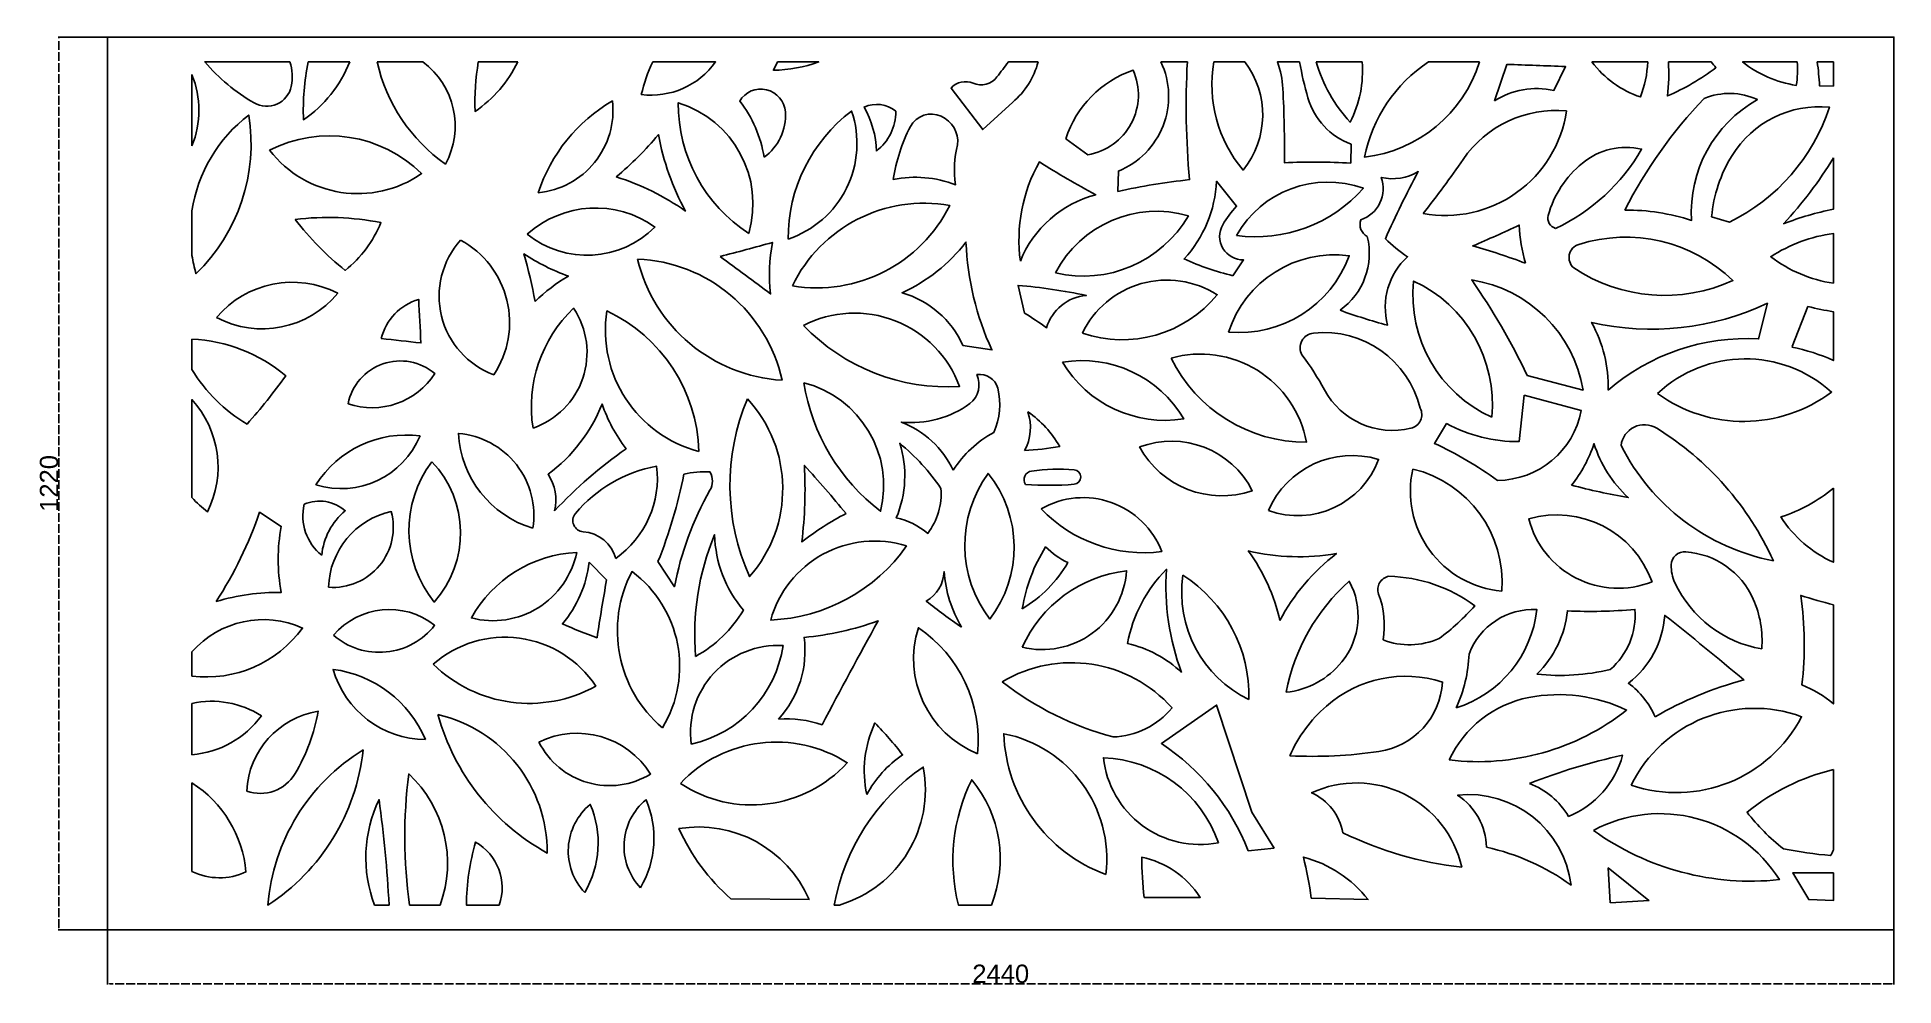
# Model space of a CAD drawing. Header units: millimetres. Extents: x 367 to 2904, y -791 to 505.
import ezdxf

# ---------------------------------------------------------------- set-up
doc = ezdxf.new("R2010")
doc.units = ezdxf.units.MM
doc.linetypes.add('ACAD_ISO02W100', pattern=[15, 12, -3])
doc.layers.get('0').update_dxf_attribs({"color": 254, "true_color": 0xc2ced6})
doc.styles.get("Standard").update_dxf_attribs({"font": 'arial.ttf'})
doc.dimstyles.new('LZR', dxfattribs={"dimtxt": 25, "dimasz": 2.5, "dimexe": 1.25, "dimexo": 0.625, "dimtad": 1, "dimtxsty": 'Standard', "dimcen": 2.5, "dimclre": 1, "dimclrt": 1, "dimadec": 0, "dimazin": 0, "dimtfac": 1, "dimtmove": 0, "dimatfit": 3, "dimfxl": 1, "dimarcsym": 0})

# ---------------------------------------------------------------- blocks, each defined once
blk = doc.blocks.new('*D3')
at = {"color": 1, "lineweight": -2, "transparency": 16777216}
for p, q in [((463, 505.2), (395.8, 505.2)), ((463, -714.8), (395.8, -714.8))]:
    blk.add_line(p, q, dxfattribs=at)
at = {"color": 0, "linetype": 'ACAD_ISO02W100', "lineweight": -2, "transparency": 16777216}
blk.add_line((397.1, -712.3), (397.1, 502.7), dxfattribs=at)
at = {"color": 0, "transparency": 16777216}
for points in [[(396.7, 502.7), (397.5, 502.7), (397.1, 505.2)], [(396.7, -712.3), (397.5, -712.3), (397.1, -714.8)]]:
    blk.add_solid(points, dxfattribs=at)
at = {"layer": 'Defpoints', "color": 0, "transparency": 16777216}
for p in [(397.1, 505.2), (463.6, 505.2), (463.6, -714.8)]:
    blk.add_point(p, dxfattribs=at)
at = {"color": 1, "transparency": 16777216, "insert": (383.7, -104.8), "char_height": 25, "attachment_point": 5, "rotation": 90}
blk.add_mtext('1220', dxfattribs=at)
blk = doc.blocks.new('*D4')
at = {"color": 1, "lineweight": -2, "transparency": 16777216}
for p, q in [((463.6, -715.5), (463.6, -789.7)), ((2903.6, -715.5), (2903.6, -789.7))]:
    blk.add_line(p, q, dxfattribs=at)
at = {"color": 0, "linetype": 'ACAD_ISO02W100', "lineweight": -2, "transparency": 16777216}
blk.add_line((2901.1, -788.4), (466.1, -788.4), dxfattribs=at)
at = {"color": 0, "transparency": 16777216}
for points in [[(466.1, -788), (466.1, -788.8), (463.6, -788.4)], [(2901.1, -788), (2901.1, -788.8), (2903.6, -788.4)]]:
    blk.add_solid(points, dxfattribs=at)
at = {"layer": 'Defpoints', "color": 0, "transparency": 16777216}
for p in [(463.6, -714.8), (2903.6, -714.8), (463.6, -788.4)]:
    blk.add_point(p, dxfattribs=at)
at = {"color": 1, "transparency": 16777216, "insert": (1683.6, -775), "char_height": 25, "attachment_point": 5}
blk.add_mtext('2440', dxfattribs=at)

msp = doc.modelspace()

# ---------------------------------------------------------------- linework, layer by layer
at = {"ltscale": 0.5}
for points in [[(463.616, -714.844), (463.616, 505.156), (2903.62, 505.156), (2903.62, -714.844)], [(2821.132, -637.057), (2821.132, -674.901), (2787.39, -673.394), (2765.603, -637.057)]]:
    msp.add_lwpolyline(points, close=True, dxfattribs=at)
for points in [[(712.494, 471.22, -0.13500026), (714.466, 437.84, -0.510214), (663.639, 415.271, -0.08396536), (596.295, 471.22)], [(794.315, 471.22, -0.15132444), (731.086, 392.239, -0.05792433), (737.589, 471.22)], [(831.684, 471.22), (894.067, 471.22, -0.37547937), (925.111, 331.603, -0.18563101)], [(1023.769, 471.22, -0.13281662), (965.495, 403.61, -0.04947851), (969.917, 471.22)], [(1208.185, 471.22), (1294.101, 471.22, -0.27429566), (1192.557, 426.704, -0.05052492)], [(1378.428, 471.22), (1435.097, 471.22, -0.07988209), (1373.067, 459.809)], [(1734.668, 471.22, -0.15487849), (1699.948, 416.235), (1659.034, 378.828), (1615.772, 435.612, -0.32054859), (1645.776, 442.175, 0.34363084), (1678.424, 450.752, -0.00025496), (1694.063, 471.22)], [(1974.639, 471.22), (2016.92, 471.22, -0.34758458), (2014.585, 323.536, -0.22088294)], [(2091.931, 471.22, 0.0286635), (2103.309, 421.984, 0.23771671), (2162.282, 358.829), (2161.765, 332.946, 0.02432472), (2071.174, 333.489, 0.01552256), (2068.933, 435.049, 0.07474093), (2061.513, 471.22)], [(2114.443, 471.22), (2177.212, 471.22, -0.14128531), (2160.875, 388.872, -0.11413441)], [(2337.461, 471.22, -0.29518177), (2180.608, 341.057, -0.20222452), (2268.027, 471.22)], [(2357.864, 417.99, -0.20107611), (2439.228, 432.254), (2455.264, 464.941, 0.00081457), (2375.087, 467.912)], [(2491.24, 471.22), (2567.44, 471.22, -0.08007219), (2557.455, 423.343, -0.1519642)], [(2595.644, 471.22), (2654.112, 471.22, 0.01097023), (2660.571, 463.271, -0.05799128), (2594.388, 424.769, 0.04452582)], [(2771.673, 471.22, -0.05710997), (2770.305, 439.262, -0.13125038), (2696.94, 471.22)], [(2821.132, 437.95), (2802.185, 438.356, 0.01877797), (2798.955, 471.22), (2821.132, 471.22)], [(578.809, 356.763), (578.809, 453.644, -0.19580779)], [(578.809, 267.825, -0.19461119), (656.358, 398.591, -0.24490097), (584.304, 181.681, -0.03186198), (578.809, 206.896)], [(2821.132, 168.828, -0.12739992), (2735.383, 205.002, -0.11011742), (2821.132, 236.847)], [(1632.003, 83.944), (1671.447, 77.735, -0.09764998), (1636.127, 225.003, -0.12056161), (1548.881, 155.752, -0.21834755)], [(578.809, 92.36, -0.16539312), (707.005, 42.299, -0.0228205), (654.133, -23.657, -0.12511053), (578.809, 51.023)], [(2094.989, 70.799, -0.03907453), (2125.846, 23.129, 0.33997116), (2243.854, -29.431, 0.48391263), (2256.629, -1.793, 0.37419322), (2110.948, 100.718, 0.53201624)], [(578.809, -124.228), (578.809, 9.813, -0.30934356), (599.983, -143.607, -0.04119999)], [(2821.132, -111.236), (2821.132, -212.503, -0.14676162), (2749.281, -150.547, 0.09405894)], [(1121.386, -212.526), (1145.205, -236.663, 0.00870728), (1132.24, -315.713, -0.02325907), (1084.903, -296.705, 0.14598614)], [(2821.132, -270.573), (2821.132, -406.081, 0.07946363), (2778.001, -380.061, 0.06681199), (2776.378, -257.727, 0.01961565)], [(578.809, -335.038, -0.32975482), (729.919, -302.363, -0.27307209), (578.809, -367.991)], [(578.809, -405.326, -0.19782314), (673.642, -422.389, -0.21945243), (578.809, -475.479)], [(917.82, -680.908), (876, -680.908, -0.06653035), (874.982, -501.825, -0.3009056)], [(1463.345, -680.908), (1456.137, -680.908, -0.20028634), (1577.648, -492.36, -0.38549957)], [(2821.132, -495.801), (2821.132, -605.579, 0.0003706), (2817.236, -613.329, -0.02732381), (2752.786, -604.038, -0.06560027), (2703.008, -553.967, -0.11117837)], [(578.809, -635.144), (578.809, -514.008, -0.23215323), (652.609, -635.704, -0.22403447)], [(1670.918, -680.908), (1625.846, -680.908, -0.17806432), (1643.946, -509.721, -0.27297479)], [(847.978, -680.908), (828.297, -680.908, -0.20707341), (834.427, -536.941, -0.02195771)], [(1314.871, -672.337, -0.10771154), (1244.064, -576.47, -0.34367028), (1421.83, -673.236)], [(998.596, -680.908), (953.697, -680.908, -0.0688485), (966.256, -594.953, -0.3593417)]]:
    msp.add_lwpolyline(points, format="xyb", close=True, dxfattribs=at)
for points in [[(1772.535, 366.362), (1802.506, 344.328, 0.49191014), (1864.281, 460.006, 0.23496245), (1772.535, 366.362, -13.80565606)], [(1902.491, 471.22), (1938.5, 471.22, 0.03582731), (1941.467, 310.354, 0.02700222), (1843.701, 294.315), (1844.278, 321.971, 0.42925589), (1902.467, 471.271)], [(1360.276, 341.042, 0.1283277), (1326.989, 417.774, -0.73553075), (1389.402, 402.904, -0.25992167), (1360.276, 341.042, -1.59164487)], [(1051.86, 292.393, 0.41828161), (1153.183, 418.014, 0.18400176), (1051.86, 292.393, 3.73191987)], [(1339.471, 236.948, -0.25750302), (1243.176, 415.395, -0.40865817), (1339.471, 236.948, 4.49898994)], [(1513.775, 349.304, 0.1261309), (1496.813, 409.519, -0.28676959), (1540.429, 403.861, -0.22926449), (1513.775, 349.304, -1.90757154)], [(2536.195, 268.698, -0.08233613), (2627.269, 254.637, -0.28962653), (2717.303, 419.725, 0.21035612), (2644.443, 421.287, 0.07283052), (2536.195, 268.698, -10.00848417)], [(2654.607, 259.372), (2679.098, 252.37, 0.20329509), (2815.549, 409.482, 0.2855644), (2682.597, 343.399, 0.11634288), (2654.607, 259.372, 0.95708641)], [(1393.147, 229.162, 0.41605869), (1479.887, 404.035, 0.2371385), (1393.147, 229.162, -101.24878912)], [(1536.862, 310.718, -0.13985824), (1621.93, 303.49, -0.10613831), (1624.739, 358.099, 0.32149917), (1602.268, 397.048, 0.39209298), (1560.136, 382.994, 0.07991599), (1536.862, 310.718, 5.32044119)], [(2260.648, 264.257, 0.42599774), (2456.33, 404.291, 0.27272324), (2315.23, 338.051, -0.01873219), (2260.648, 264.257, -2.85277292)], [(684.884, 350.619, 0.40123948), (892.546, 318.679, 0.32306796), (684.884, 350.619, -1.0087437)], [(1158.233, 314.13, -0.07875226), (1252.904, 267.412, -0.07831906), (1215.943, 371.88, -0.04540812), (1158.233, 314.13, -53.74601264)], [(1710.386, 198.889, -0.23737603), (1813.364, 289.814, -0.01914447), (1736.433, 334.67, 0.16273707), (1710.386, 198.889, 3.50587616)], [(2441.608, 243.809, 0.15457112), (2559.018, 352.131, 0.22938933), (2478.063, 332.928, 0.15601531), (2431.459, 261.388, 0.41776525), (2441.608, 243.809, 1.53441351)], [(2821.132, 340.108), (2821.132, 270.027, 0.04256383), (2753.038, 250.17, 0.05042669), (2821.179, 340.185)], [(463.616, 308.932, -0.00085942), (463.284, 308.64)], [(2000.853, 179.106), (2015.417, 200.698, -0.58695417), (1986.996, 248.772, -0.05629949), (2005.764, 273.975), (1978.399, 308.281, -0.17543884), (1934.138, 201.981, 0.04786958), (2000.853, 179.106, 6.87343845)], [(2005.49, 234.081, 0.25004175), (2179.074, 298.519, 0.36574072), (2005.49, 234.081, 4.0337633)], [(2147.07, 131.871, 0.02299273), (2212.134, 111.524, -0.28109046), (2239.244, 205.117, -0.04889503), (2208.979, 229.601, -0.01940244), (2254.032, 321.47, -0.19460515), (2203.454, 313.389, -0.4218639), (2175.402, 255.546, 0.36321765), (2184.327, 232.579, -0.30647186), (2147.07, 131.871, -1.94662727)], [(719.801, 255.96, 0.05899271), (788.173, 186.372, 0.12518947), (836.94, 251.609, 0.08003573), (719.801, 255.96, 31.84132216)], [(1036.889, 235.783, 0.38381441), (1211.138, 245.579, 0.35250669), (1036.889, 235.783, -5.61284534)], [(1398.946, 165.204, 0.32955418), (1614.016, 275.182, 0.33559073), (1398.946, 165.204, 0.23521156)], [(1758.54, 182.883, 0.32846352), (1939.907, 260.811, 0.36041958), (1758.54, 182.883, -2.97936314)], [(2400.528, 196.153, 0.02107781), (2328.455, 219.718, 0.00803773), (2391.965, 248.281, 0.06282358), (2400.528, 196.153, -1.28719627)], [(2466.229, 189.64, 0.25885526), (2683.767, 172.472, 0.27447321), (2473.091, 221.915, 0.58327267), (2466.229, 189.64, 3.6992529)], [(945.779, 227.729, 0.52885951), (991.018, 43.74, 0.44100885), (945.779, 227.729, -3.12893495)], [(1047.5, 143.991, 0.02411524), (1032.225, 209.172, 0.06350678), (1093.038, 178.6, 0.05890786), (1047.5, 143.991, -1.14845234)], [(1300.188, 205.376, -0.00346667), (1369.209, 154.325, -0.07468468), (1371.718, 224.61, -0.0078888), (1300.188, 205.376, 5.00776275)], [(1994.856, 101.921, 0.3378616), (2159.675, 206.308, 0.36328101), (1994.856, 101.921, 40.42362395)], [(1187.363, 201.813, 0.3303145), (1384.924, 36.258, 0.34054571), (1187.363, 201.813, 18.92974193)], [(612.372, 122.038, 0.35608074), (777.979, 155.183, 0.34880359), (612.372, 122.038, -0.6635531)], [(1716.121, 127.948, -0.01718584), (1746.125, 107.964, -0.30666602), (1800.643, 152.214, 0.02960446), (1707.283, 165.865), (1716.121, 127.948)], [(1795.061, 100.624, 0.31259134), (1979.3, 152.983, 0.44996296), (1795.061, 100.624, 1.59053333)], [(2354.324, -14.225, -0.32317007), (2247.599, 171.833, -0.31833214), (2354.324, -14.225, -52.68522717)], [(2402.622, 42.943), (2479.157, 22.885, 0.32325801), (2326.999, 173.323, -0.04056579), (2402.622, 42.943, -1.58394843)], [(837.361, 93.22, 0.00085822), (891.476, 87.269, 0.00204778), (888.503, 146.777, 0.26520577), (837.361, 93.22, 7.10277882)], [(1044.688, -29.102, -0.24614204), (1100.098, 134.66, -0.49231121), (1044.688, -29.102, -1.5774095)], [(1271.407, -61.135, -0.38492941), (1145.642, 131.024, -0.28108246), (1271.407, -61.135, -13.95852513)], [(1414.106, 111.163, 0.22001908), (1627.28, 27.731, 0.45071286), (1414.106, 111.163, 1.03931111)], [(2513.355, 22.626, -0.19553453), (2718.924, 92.61), (2730.933, 141.387, -0.1667326), (2490.749, 115.231, -0.13263173), (2513.355, 22.626, 5.79898213)], [(2764.644, 82.41), (2786.324, 136.975, 0.01660896), (2821.132, 129.768), (2821.132, 63.187, 0.06047758), (2764.255, 81.43)], [(792.009, 4.128, 0.34356825), (910.65, 45.346, 0.57086546), (792.009, 4.128, -3.66278954)], [(1767.794, 60.801, 0.30407679), (1933.608, -16.632, 0.31198749), (1767.794, 60.801, -1.1838149)], [(1916.271, 66.429, 0.28741874), (2101.258, -48.397, 0.44214055), (1916.271, 66.429, -1.32404788)], [(2580.638, 18.031, 0.32861996), (2818.512, 20.071, 0.3901914), (2580.638, 18.031, -2.30655607)], [(1414.556, 32.921, 0.19228345), (1519.464, -142.86, 0.41064197), (1414.556, 32.921, -0.66088777)], [(1618.83, -86.783, 0.19136419), (1547.699, -20.855, 0.18348706), (1641.569, 4.233, 0.34146662), (1650.996, 43.908, -0.38892591), (1679.429, 25.322, -0.17019894), (1674.155, -35.024, 0.13081055), (1618.83, -86.783, -3.487211)], [(1073.893, -142.312, 0.21428861), (1065.18, -92.338, 0.13988691), (1139.011, 3.751, 0.08290879), (1171.872, -57.319, 0.05049852), (1073.893, -142.312, -2.23145853)], [(1337.544, 10.899, 0.20889776), (1340.481, -232.029, 0.38502866), (1337.544, 10.899, -2.74285179)], [(2398.717, 15.787), (2391.55, -47.679, -0.12524387), (2292.629, -22.95), (2275.952, -49.997, -0.04838241), (2362.213, -100.638, 0.35951888), (2476.653, -5.111), (2398.717, 15.787)], [(1716.005, -59.951, 0.20992341), (1720.758, -6.946, -0.10819935), (1764.22, -54.288, -0.02822074), (1716.005, -59.951, -1.29173077)], [(2531.036, -53.01, 0.23176097), (2739.021, -210.456, 0.14911206), (2579.656, -29.359, 0.55010242), (2531.036, -53.01, -1.58776711)], [(890.506, -39.812, -0.38745804), (748.076, -106.607, -0.29169178), (890.506, -39.812, 2.93731734)], [(1044.548, -166.043, -0.31735913), (942.83, -36.324, -0.43486382), (1044.548, -166.043, -1.58369827)], [(1601.929, -111.667, 0.07252634), (1545.542, -49.831, -0.17886028), (1540.907, -151.861, -0.12891037), (1583.777, -173.117, 0.18450545), (1601.929, -111.667, 0.59831395)], [(1873.178, -54.98, 0.36546196), (2027.201, -114.713, 0.38262203), (1873.178, -54.98, -1.4462972)], [(2463.273, -107.097, 0.02299027), (2540.774, -124.025, -0.13055609), (2493.959, -50.407, -0.09115156), (2463.273, -107.097, 25.44633709)], [(906.401, -75.145, 0.34209878), (909.713, -266.884, 0.39267248), (906.401, -75.145, -2.34825205)], [(2049.196, -141.755, 0.41153054), (2199.828, -71.919, 0.38010848), (2049.196, -141.755, -4.80722126)], [(1157.789, -207.177, 0.31496298), (1113.262, -170.838, -0.60977265), (1102.653, -145.846, -0.17676855), (1213.556, -81.29, -0.27641196), (1157.789, -207.177, -1.96234197)], [(1215.348, -211.689), (1237.895, -246.024, -0.08252748), (1286.422, -114.079, 0.26447315), (1286.422, -89.063, 0.08498733), (1250.733, -92.304, -0.04680132), (1215.348, -211.689, -41.61253154)], [(1472.274, -145.938, 0.04538075), (1411.909, -184.636, 0.04324492), (1415.367, -80.183, -0.01103476), (1472.274, -145.938, -1.46092189)], [(1668.68, -290.341, 0.34512487), (1666.411, -91.146, 0.33225236), (1668.68, -290.341, 2.66611935)], [(1717.447, -106.274, 0.03828284), (1783.863, -105.913, 0.9212177), (1783.863, -86.047, 0.05622275), (1725.738, -87.812, 0.55021467), (1717.447, -106.274, 1.6173589)], [(2246.493, -85.121, 0.45364937), (2367.873, -251.965, 0.36900842), (2246.493, -85.121, 1.2674701)], [(1738.789, -139.546, 0.23805903), (1903.559, -198.004, 0.46074274), (1738.789, -139.546, -1.32496878)], [(611.905, -266.241, -0.07952669), (700.87, -253.686, -0.09592331), (700.87, -163.519), (671.215, -144.116, -0.06059643), (611.905, -266.241, -0.54477759)], [(756.05, -202.987, -0.19856828), (788.255, -142.172, 0.28876279), (732.156, -133.336, 0.2886243), (756.05, -202.987, -0.18654258)], [(765.4, -246.649, 0.51569794), (851.106, -143.212, 0.3448989), (765.4, -246.649, 0.99102814)], [(2573.253, -239.27, -0.44981673), (2404.872, -153.21, -0.3961618), (2573.253, -239.27, -0.46317932)], [(1266.815, -341.182, -0.12081208), (1292.794, -174.901, 0.17198123), (1332.008, -277.907, -0.13137266), (1266.815, -341.182, -1.7036541)], [(1104.314, -199.046, -0.42933129), (960.512, -288.626, -0.26065495), (1104.314, -199.046, 4.07335575)], [(1555.026, -190.248, 0.42409079), (1369.421, -291.467, 0.23270913), (1555.026, -190.248, 0.54823309)], [(1713.055, -276.046, 0.12767457), (1775.335, -213.031, -0.08095576), (1744.887, -191.564, 0.10096315), (1713.055, -276.046, 13.84018066)], [(2064.869, -292.189, 0.10432594), (2021.666, -197.077, 0.09798181), (2142.18, -200.717, 0.10822331), (2064.869, -292.189, 2.49362366)], [(2723.108, -330.894, -0.24562263), (2604.491, -240.513, -0.11929001), (2599.522, -216.068, -0.42456783), (2619.396, -198.252, -0.27638457), (2711.468, -262.804, -0.12601868), (2723.108, -330.894, 0.20666308)], [(1221.374, -438.747, -0.35155239), (1179.926, -225.296, -0.38757719), (1221.374, -438.747, -5.56496573)], [(1630.137, -301.382, -0.01788361), (1581.828, -265.525, 0.26043412), (1606.16, -225.331, 0.11440952), (1630.137, -301.382, 2.69194007)], [(1713.009, -328.573, 0.46589445), (1855.425, -224.163, 0.26358847), (1713.009, -328.573, 1.54636008)], [(1930.723, -363.257, 0.13583632), (1856.852, -323.53, -0.15255481), (1910.12, -221.95, 0.10875821), (1930.723, -363.257, 5.47286104)], [(2022.599, -400.196, -0.3266524), (1932.536, -230.204, -0.26204456), (2022.599, -400.196, 1.47216006)], [(2073.501, -390.235, -0.16530066), (2159.644, -238.388, -0.30178916), (2149.704, -348.461, -0.1991135), (2073.501, -390.235, -1.97150742)], [(2205.811, -318.702, 0.13225219), (2199.809, -255.969, -0.47198165), (2213.847, -231.654, -0.15439554), (2331.192, -271.986, -0.04987665), (2282.507, -316.7, -0.19520153), (2205.811, -318.702, -2.11573797)], [(772.152, -312.142, 0.43068266), (910.321, -298.627, 0.40321076), (772.152, -312.142, -2.30017722)], [(2305.78, -411.614, 0.29578544), (2415.976, -277.2, 0.32855776), (2323.385, -337.882, -0.09544633), (2305.78, -411.614, 51.71240396)], [(2416.017, -365.526, 0.17340418), (2457.726, -278.871, 0.03601819), (2549.883, -276.883, -0.23885417), (2516.119, -359.166, -0.08281965), (2416.017, -365.526, -2.12242619)], [(1380.069, -427.023, -0.10011894), (1439.535, -434.461, -0.00320252), (1516.032, -292.488, -0.06705166), (1414.945, -315.107, -0.22271491), (1380.069, -427.023, 32.36563535)], [(1651.917, -474.159, 0.27277425), (1571.178, -301.91, 0.39135097), (1651.917, -474.159, 1.6363346)], [(2577.506, -423.554, -0.06704794), (2698.834, -373.334, 0.00663837), (2590.742, -285.035, -0.21102715), (2541.108, -377.749, -0.12897396), (2577.506, -423.554, 4.75071672)], [(908.343, -351.82, 0.3320704), (1130.381, -381.77, 0.45531691), (908.343, -351.82, -3.00259275)], [(1260.735, -460.969, 0.31175659), (1386.2, -326.451, 0.47158752), (1260.735, -460.969, 4.97386572)], [(1685.554, -375.836, 0.10016375), (1837.008, -451.234, 0.21355334), (1917.658, -411.621, 0.3602472), (1685.554, -375.836, -0.27599155)], [(897.673, -454.724, -0.33270766), (771.633, -358.922, -0.2665654), (897.673, -454.724, 0.55526601)], [(2078.405, -476.965, 0.04943793), (2200.206, -471.036, 0.3547219), (2287.112, -376.164, 0.26273838), (2128.442, -409.106, 0.1088611), (2078.405, -476.965, 44.28642135)], [(2296.231, -482.683, 0.19956122), (2538.552, -414.628, 0.16225647), (2404.882, -397.348, 0.24081479), (2296.231, -482.683, 63.97538766)], [(653.535, -525.119, 0.35863602), (719.617, -501.381, 0.09141315), (751.246, -416.037, 0.3535625), (653.535, -525.119, 1.05211196)], [(914.706, -420.545, 0.20160869), (1064.14, -609.91, 0.35052112), (914.706, -420.545, 0.3948051)], [(2057.052, -602.994), (2026.426, -553.959), (1978.366, -407.794), (1902.978, -460.131, -0.15452805), (2021.712, -606.752), (2057.052, -602.994)], [(2544.76, -517.178, 0.36942357), (2777.654, -423.553, 0.38393556), (2544.76, -517.178, -19.05034047)], [(1052.773, -458.296, 0.4398342), (1205.282, -501.899, 0.38457327), (1052.773, -458.296, -1.60391673)], [(1500.651, -530.041, -0.12330008), (1549.562, -475.699, 0.02604789), (1511.8, -432.153, 0.164708), (1500.651, -530.041, 19.23298855)], [(1827.073, -639.153, 0.39282873), (1687.734, -446.749, 0.30405157), (1827.073, -639.153, -5.59588213)], [(682.348, -681.262, 0.22607324), (812.541, -468.992, 0.23898723), (682.348, -681.262, 0.91627817)], [(1245.987, -514.825, 0.36969775), (1473.867, -486.549, 0.36068857), (1245.987, -514.825, -0.14714078)], [(1980.916, -595.821, 0.31007977), (1823.88, -479.671, 0.43837056), (1980.916, -595.821, 4.02785418)], [(2405.843, -514.812, -0.16903562), (2459.187, -559.765, 0.2351054), (2532.987, -476.282, 0.04062712), (2405.843, -514.812, -1.46903142)], [(2150.996, -582.2, 0.0857387), (2313.297, -629.139, 0.47704877), (2108.188, -527.561, -0.24744104), (2150.996, -582.2, 1.57695555)], [(2346.992, -601.924, 0.24724818), (2307.599, -530.84, -0.4109139), (2462.587, -653.622, 0.10333022), (2346.992, -601.924, -0.80550335)], [(1115.338, -663.73, -0.43428572), (1122.879, -543.435, -0.23835882), (1115.338, -663.73, -0.63458921)], [(1191.513, -657.319, -0.43428572), (1199.054, -537.024, -0.23835882), (1191.513, -657.319, -0.63458921)], [(2493.177, -578.942, 0.18427171), (2747.198, -646.255, 0.39473578), (2493.177, -578.942, 3.13625962)], [(1879.606, -670.496), (1956.138, -670.496, 0.20096364), (1876.165, -615.565, 0.02971156), (1879.606, -670.496, 57.62280149)], [(2107.855, -671.377), (2185.449, -673.554, 0.16476049), (2096.977, -615.5, -0.02477241), (2107.855, -671.377, -324.8051768)]]:
    msp.add_lwpolyline(points, format="xyb", dxfattribs=at)
for points in [[(2516.429, -677.82), (2569.027, -674.936), (2513.547, -630.233), (2516.157, -677.835)], [(682.891, -680.908), (682.377, -680.908)]]:
    msp.add_lwpolyline(points, dxfattribs=at)

# ---------------------------------------------------------------- dimensions: what is measured, and where the dimension line sits
for base, p1, p2, angle, picture, middle in [((397.09, 505.156), (463.616, -714.844), (463.616, 505.156), 90, '*D3', (383.701, -104.844)), ((463.616, -788.406), (2903.62, -714.844), (463.616, -714.844), 180, '*D4', (1683.618, -775.016))]:
    dim = msp.add_linear_dim(base=base, p1=p1, p2=p2, angle=angle, dimstyle='LZR')
    dim.commit()
    dim.dimension.update_dxf_attribs({"geometry": picture, "text_midpoint": middle})

doc.saveas('drawing.dxf')
